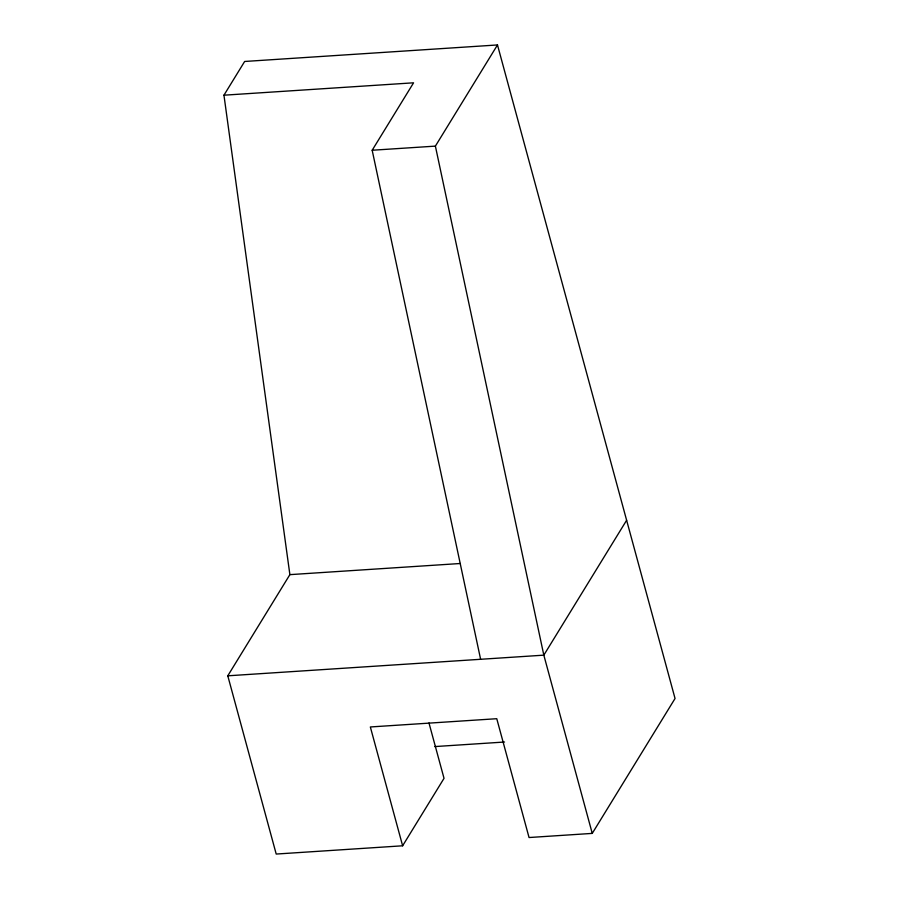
<?xml version="1.0" encoding="UTF-8"?>
<svg xmlns="http://www.w3.org/2000/svg" width="899" height="899" viewBox="0 0 899 899"><rect width="100%" height="100%" fill="white"/><g stroke="black" fill="none" stroke-linecap="round" stroke-linejoin="round"><path stroke-width="1.35" d="M223.952 95.193L244.652 61.469L497.484 44.95L675.048 698.501L592.25 833.395L529.05 837.531L496.765 718.706L370.343 726.965L402.628 845.79L276.207 854.05L227.784 675.812L289.883 574.641L223.952 95.193L413.574 82.809L372.175 150.245L480.617 659.293M592.25 833.395L543.828 655.157L435.386 146.121L497.484 44.95M402.628 845.79L444.027 778.343L428.98 722.976M626.625 520.263L543.828 655.157L227.784 675.812M372.175 150.245L435.386 146.121M289.883 574.641L460.299 563.504M434.689 746.586L504.541 742.023"/></g></svg>
